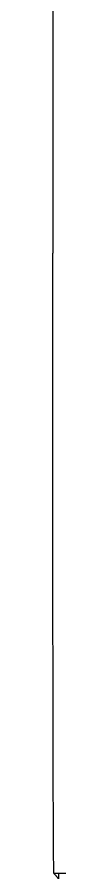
# Model space of a CAD drawing. Header units: millimetres. Extents: x 181 to 381, y 0 to 208.
# Drawn here: x 209.546 to 209.556, y 151.841 to 153.234 of the extents above; entities that cross this region are included whole.
import ezdxf

# ---------------------------------------------------------------- set-up
doc = ezdxf.new("R2010")
doc.units = ezdxf.units.MM
doc.layers.add('Make2D$可见线$曲线', color=7, linetype='Continuous', true_color=0x000000)

msp = doc.modelspace()

# ---------------------------------------------------------------- linework, layer by layer
at = {"layer": 'Make2D$可见线$曲线', "color": 18, "lineweight": -3, "true_color": 0x000000}
for points, degree in [([(209.5456, 157.7725), (209.5456, 155.3125), (209.5456, 152.8525)], 2), ([(209.5474, 151.8503), (209.5471, 151.8507), (209.5466, 151.9236), (209.5461, 152.13), (209.5457, 152.4246), (209.5456, 152.6858), (209.5456, 152.8525)], 3), ([(209.5474, 151.8503), (210.6973, 151.8504), (211.8473, 151.8504)], 2), ([(209.555, 151.8412), (209.5512, 151.8458), (209.5474, 151.8503)], 2), ([(209.555, 151.8503), (209.555, 151.8458), (209.555, 151.8412)], 2)]:
    msp.add_open_spline(points, degree=degree, dxfattribs=at)

doc.saveas('drawing.dxf')
